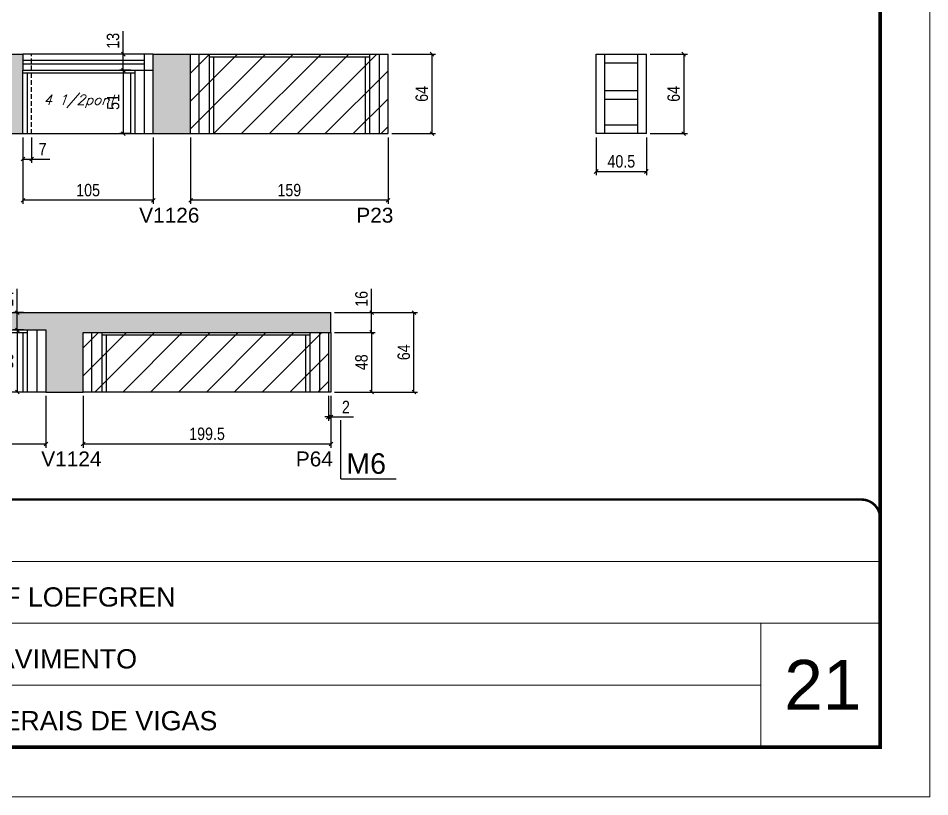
# Model space of a CAD drawing. Extents: x 3309 to 9563, y -2522 to 14608.
# Drawn here: x 4060 to 4794, y 7815 to 8442 of the extents above; entities that cross this region are included whole.
import ezdxf

# ---------------------------------------------------------------- set-up
doc = ezdxf.new("R2010")
doc.units = 0
for name, pattern in [('CONTINUO', [0]), ('DASHED', [0.75, 0.5, -0.25]), ('HIDDEN', [0.375, 0.25, -0.125])]:
    doc.linetypes.add(name, pattern=pattern)
for name, color, linetype in [('5', 5, 'Continuous'), ('COTA', 241, 'Continuous'), ('NOMENCLATURA', 7, 'Continuous'), ('Painéis', 200, 'Continuous'), ('SARR_2.2x7', 40, 'Continuous'), ('SARR_3.5x7', 81, 'Continuous'), ('SARR_EDITAR', 141, 'Continuous'), ('texto', 7, 'Continuous')]:
    doc.layers.add(name, color=color, linetype=linetype)
for name, color, linetype, lineweight in [('CARIMBO', 255, 'Continuous', 9), ('Folhas', 255, 'Continuous', 9), ('Hachura', 251, 'Continuous', 9), ('SARRAFO DE PRESSAO', 251, 'DASHED', 9)]:
    doc.layers.add(name, color=color, linetype=linetype, lineweight=lineweight)
doc.styles.add('ARIAL', font='arial.ttf')
doc.styles.add('COTA TECNICA', font='techl___.ttf', dxfattribs={"height": 10})
doc.styles.add('Romans', font='romans.shx')
doc.styles.get("Standard").update_dxf_attribs({"font": 'arial.ttf'})
doc.dimstyles.new('PAINEL', dxfattribs={"dimtxt": 10, "dimasz": 3, "dimexe": 3, "dimexo": 3, "dimgap": 3, "dimtad": 1, "dimdec": 1, "dimzin": 12, "dimdsep": 46, "dimtxsty": 'COTA TECNICA', "dimblk1": 'OBLIQUE', "dimblk2": 'OBLIQUE', "dimsah": 1, "dimcen": 0.9, "dimclrd": 4, "dimclre": 4, "dimclrt": 240, "dimadec": 1, "dimazin": 3, "dimtfac": 1, "dimtdec": 1, "dimtmove": 0, "dimatfit": 3, "dimfxl": 1, "dimtolj": 1, "dimtzin": 12, "dimarcsym": 0})

# ---------------------------------------------------------------- blocks, each defined once
blk = doc.blocks.new('9999999999')
at = {"color": 30, "linetype": 'CONTINUO'}
for p, q in [((98564.56, 34379.64), (99583.98, 34379.64)), ((98564.56, 34329.83), (99487.98, 34329.83)), ((99583.98, 34329.83), (99487.98, 34329.83)), ((99487.98, 34329.83), (99487.98, 34230.21)), ((98564.56, 34280.02), (99487.98, 34280.02))]:
    blk.add_line(p, q, dxfattribs=at)
at = {"color": 30, "linetype": 'CONTINUO', "const_width": 2}
blk.add_lwpolyline([(99583.98, 34230.21), (99583.98, 34414.45, 0.414214), (99568.98, 34429.45), (98228.98, 34429.45, 0.414214), (98213.98, 34414.45), (98213.98, 34245.21, 0.414214), (98228.98, 34230.21), (99583.98, 34230.21)], format="xyb", dxfattribs=at)
at = {"layer": 'Folhas'}
blk.add_lwpolyline([(98138.98, 34190.21), (99623.98, 34190.21), (99623.98, 35240.21), (98138.98, 35240.21)], close=True, dxfattribs=at)
at = {"layer": 'Folhas', "color": 30, "const_width": 3}
blk.add_lwpolyline([(98213.98, 34230.21), (99583.98, 34230.21), (99583.98, 35200.21), (98213.98, 35200.21)], close=True, dxfattribs=at)
at = {"color": 7, "linetype": 'Continuous', "ltscale": 5, "style": 'ARIAL'}
for s, p in [('LEAF LOEFGREN', (98837.68, 34343.32)), ('3°PAVIMENTO', (98837.68, 34293.51)), ('LATERAIS DE VIGAS', (98837.68, 34243.7))]:
    blk.add_text(s, height=15.4829, dxfattribs=at).set_placement(p)
blk = doc.blocks.new('_Oblique')
at = {"color": 0, "linetype": 'ByBlock', "lineweight": -2}
blk.add_line((-0.5, -0.5), (0.5, 0.5), dxfattribs=at)
blk = doc.blocks.new('*D788')
at = {"layer": 'COTA', "color": 4, "lineweight": -2, "transparency": 16777216}
for p, q in [((4064.22, 8345.77), (4064.22, 8292.15)), ((4169.22, 8345.77), (4169.22, 8292.15)), ((4169.22, 8295.15), (4064.22, 8295.15))]:
    blk.add_line(p, q, dxfattribs=at)
at = {"layer": 'Defpoints', "color": 0, "transparency": 16777216}
for p in [(4064.22, 8348.77), (4169.22, 8348.77), (4064.22, 8295.15)]:
    blk.add_point(p, dxfattribs=at)
at = {"layer": 'COTA', "color": 4, "lineweight": -2, "transparency": 16777216, "xscale": 3, "yscale": 3, "zscale": 3, "rotation": 180}
blk.add_blockref('_Oblique', (4064.22, 8295.15), dxfattribs=at)
at = {"layer": 'COTA', "color": 4, "lineweight": -2, "transparency": 16777216, "xscale": 3, "yscale": 3, "zscale": 3}
blk.add_blockref('_Oblique', (4169.22, 8295.15), dxfattribs=at)
at = {"layer": 'COTA', "color": 240, "transparency": 16777216, "insert": (4116.72, 8303.26), "char_height": 10, "attachment_point": 5, "style": 'COTA TECNICA'}
blk.add_mtext('\\A1;105', dxfattribs=at)
blk = doc.blocks.new('*D922')
at = {"layer": 'COTA', "color": 4, "lineweight": -2, "transparency": 16777216}
for p, q in [((3920.72, 8137.77), (3920.72, 8095.95)), ((4082.72, 8137.77), (4082.72, 8095.95)), ((4082.72, 8098.95), (3920.72, 8098.95))]:
    blk.add_line(p, q, dxfattribs=at)
at = {"layer": 'Defpoints', "color": 0, "transparency": 16777216}
for p in [(3920.72, 8140.77), (4082.72, 8140.77), (3920.72, 8098.95)]:
    blk.add_point(p, dxfattribs=at)
at = {"layer": 'COTA', "color": 4, "lineweight": -2, "transparency": 16777216, "xscale": 3, "yscale": 3, "zscale": 3, "rotation": 180}
blk.add_blockref('_Oblique', (3920.72, 8098.95), dxfattribs=at)
at = {"layer": 'COTA', "color": 4, "lineweight": -2, "transparency": 16777216, "xscale": 3, "yscale": 3, "zscale": 3}
blk.add_blockref('_Oblique', (4082.72, 8098.95), dxfattribs=at)
at = {"layer": 'COTA', "color": 240, "transparency": 16777216, "insert": (4001.72, 8107.05), "char_height": 10, "attachment_point": 5, "style": 'COTA TECNICA'}
blk.add_mtext('\\A1;162', dxfattribs=at)
blk = doc.blocks.new('*D929')
at = {"layer": 'COTA', "color": 4, "lineweight": -2, "transparency": 16777216}
for p, q in [((4112.72, 8137.77), (4112.72, 8095.95)), ((4312.22, 8137.77), (4312.22, 8095.95)), ((4312.22, 8098.95), (4112.72, 8098.95))]:
    blk.add_line(p, q, dxfattribs=at)
at = {"layer": 'Defpoints', "color": 0, "transparency": 16777216}
for p in [(4112.72, 8140.77), (4312.22, 8140.77), (4112.72, 8098.95)]:
    blk.add_point(p, dxfattribs=at)
at = {"layer": 'COTA', "color": 4, "lineweight": -2, "transparency": 16777216, "xscale": 3, "yscale": 3, "zscale": 3, "rotation": 180}
blk.add_blockref('_Oblique', (4112.72, 8098.95), dxfattribs=at)
at = {"layer": 'COTA', "color": 4, "lineweight": -2, "transparency": 16777216, "xscale": 3, "yscale": 3, "zscale": 3}
blk.add_blockref('_Oblique', (4312.22, 8098.95), dxfattribs=at)
at = {"layer": 'COTA', "color": 240, "transparency": 16777216, "insert": (4212.47, 8107.09), "char_height": 10, "attachment_point": 5, "style": 'COTA TECNICA'}
blk.add_mtext('\\A1;199.5', dxfattribs=at)
blk = doc.blocks.new('*D930')
at = {"layer": 'COTA', "color": 4, "lineweight": -2, "transparency": 16777216}
for p, q in [((4315.22, 8188.77), (4347.95, 8188.77)), ((4344.95, 8188.77), (4344.95, 8140.77)), ((4315.22, 8140.77), (4347.95, 8140.77))]:
    blk.add_line(p, q, dxfattribs=at)
at = {"layer": 'Defpoints', "color": 0, "transparency": 16777216}
for p in [(4312.22, 8188.77), (4312.22, 8140.77), (4344.95, 8140.77)]:
    blk.add_point(p, dxfattribs=at)
at = {"layer": 'COTA', "color": 4, "lineweight": -2, "transparency": 16777216, "xscale": 3, "yscale": 3, "zscale": 3}
for p, rotation in [((4344.95, 8188.77), 90), ((4344.95, 8140.77), 270)]:
    blk.add_blockref('_Oblique', p, dxfattribs=dict(at, rotation=rotation))
at = {"layer": 'COTA', "color": 240, "transparency": 16777216, "insert": (4336.85, 8164.77), "char_height": 10, "attachment_point": 5, "rotation": 90, "style": 'COTA TECNICA'}
blk.add_mtext('\\A1;48', dxfattribs=at)
blk = doc.blocks.new('*D931')
at = {"layer": 'COTA', "color": 4, "lineweight": -2, "transparency": 16777216}
for p, q in [((4344.95, 8204.77), (4344.95, 8223.78)), ((4315.22, 8204.77), (4347.95, 8204.77)), ((4344.95, 8188.77), (4344.95, 8204.77)), ((4315.22, 8188.77), (4347.95, 8188.77))]:
    blk.add_line(p, q, dxfattribs=at)
at = {"layer": 'Defpoints', "color": 0, "transparency": 16777216}
for p in [(4312.22, 8204.77), (4344.95, 8204.77), (4312.22, 8188.77)]:
    blk.add_point(p, dxfattribs=at)
at = {"layer": 'COTA', "color": 4, "lineweight": -2, "transparency": 16777216, "xscale": 3, "yscale": 3, "zscale": 3}
for p, rotation in [((4344.95, 8204.77), 90), ((4344.95, 8188.77), 270)]:
    blk.add_blockref('_Oblique', p, dxfattribs=dict(at, rotation=rotation))
at = {"layer": 'COTA', "color": 240, "transparency": 16777216, "insert": (4336.85, 8215.78), "char_height": 10, "attachment_point": 5, "rotation": 90, "style": 'COTA TECNICA'}
blk.add_mtext('\\A1;16', dxfattribs=at)
blk = doc.blocks.new('*D932')
at = {"layer": 'COTA', "color": 4, "lineweight": -2, "transparency": 16777216}
for p, q in [((4315.22, 8204.77), (4382, 8204.77)), ((4379, 8140.77), (4379, 8204.77)), ((4315.22, 8140.77), (4382, 8140.77))]:
    blk.add_line(p, q, dxfattribs=at)
at = {"layer": 'Defpoints', "color": 0, "transparency": 16777216}
for p in [(4312.22, 8204.77), (4379, 8204.77), (4312.22, 8140.77)]:
    blk.add_point(p, dxfattribs=at)
at = {"layer": 'COTA', "color": 4, "lineweight": -2, "transparency": 16777216, "xscale": 3, "yscale": 3, "zscale": 3}
for p, rotation in [((4379, 8204.77), 90), ((4379, 8140.77), 270)]:
    blk.add_blockref('_Oblique', p, dxfattribs=dict(at, rotation=rotation))
at = {"layer": 'COTA', "color": 240, "transparency": 16777216, "insert": (4370.9, 8172.77), "char_height": 10, "attachment_point": 5, "rotation": 90, "style": 'COTA TECNICA'}
blk.add_mtext('\\A1;64', dxfattribs=at)
blk = doc.blocks.new('*D933')
at = {"layer": 'COTA', "color": 4, "lineweight": -2, "transparency": 16777216}
for p, q in [((4064.72, 8190.77), (4056.65, 8190.77)), ((4059.65, 8190.77), (4059.65, 8140.77)), ((4064.72, 8140.77), (4056.65, 8140.77))]:
    blk.add_line(p, q, dxfattribs=at)
at = {"layer": 'Defpoints', "color": 0, "transparency": 16777216}
for p in [(4067.72, 8190.77), (4059.65, 8140.77), (4067.72, 8140.77)]:
    blk.add_point(p, dxfattribs=at)
at = {"layer": 'COTA', "color": 4, "lineweight": -2, "transparency": 16777216, "xscale": 3, "yscale": 3, "zscale": 3}
for p, rotation in [((4059.65, 8190.77), 90), ((4059.65, 8140.77), 270)]:
    blk.add_blockref('_Oblique', p, dxfattribs=dict(at, rotation=rotation))
at = {"layer": 'COTA', "color": 240, "transparency": 16777216, "insert": (4051.54, 8165.77), "char_height": 10, "attachment_point": 5, "rotation": 90, "style": 'COTA TECNICA'}
blk.add_mtext('\\A1;50', dxfattribs=at)
blk = doc.blocks.new('*D934')
at = {"layer": 'COTA', "color": 4, "lineweight": -2, "transparency": 16777216}
for p, q in [((4059.65, 8204.77), (4059.65, 8223.89)), ((4064.72, 8204.77), (4056.65, 8204.77)), ((4059.65, 8190.77), (4059.65, 8204.77)), ((4064.72, 8190.77), (4056.65, 8190.77))]:
    blk.add_line(p, q, dxfattribs=at)
at = {"layer": 'Defpoints', "color": 0, "transparency": 16777216}
for p in [(4059.65, 8204.77), (4067.72, 8204.77), (4067.72, 8190.77)]:
    blk.add_point(p, dxfattribs=at)
at = {"layer": 'COTA', "color": 4, "lineweight": -2, "transparency": 16777216, "xscale": 3, "yscale": 3, "zscale": 3}
for p, rotation in [((4059.65, 8204.77), 90), ((4059.65, 8190.77), 270)]:
    blk.add_blockref('_Oblique', p, dxfattribs=dict(at, rotation=rotation))
at = {"layer": 'COTA', "color": 240, "transparency": 16777216, "insert": (4051.58, 8215.83), "char_height": 10, "attachment_point": 5, "rotation": 90, "style": 'COTA TECNICA'}
blk.add_mtext('\\A1;14', dxfattribs=at)
blk = doc.blocks.new('*D928')
at = {"layer": 'COTA', "color": 4, "lineweight": -2, "transparency": 16777216}
for p, q in [((4310.22, 8137.77), (4310.22, 8117.73)), ((4312.22, 8137.77), (4312.22, 8117.73)), ((4310.22, 8120.73), (4307.22, 8120.73)), ((4310.22, 8120.73), (4312.22, 8120.73)), ((4312.22, 8120.73), (4330.33, 8120.73))]:
    blk.add_line(p, q, dxfattribs=at)
at = {"layer": 'Defpoints', "color": 0, "transparency": 16777216}
for p in [(4310.22, 8140.77, 0), (4312.22, 8140.77, 0), (4312.22, 8120.73)]:
    blk.add_point(p, dxfattribs=at)
at = {"layer": 'COTA', "color": 4, "lineweight": -2, "transparency": 16777216, "xscale": 3, "yscale": 3, "zscale": 3}
blk.add_blockref('_Oblique', (4310.22, 8120.73), dxfattribs=at)
at = {"layer": 'COTA', "color": 4, "lineweight": -2, "transparency": 16777216, "xscale": 3, "yscale": 3, "zscale": 3, "rotation": 180}
blk.add_blockref('_Oblique', (4312.22, 8120.73), dxfattribs=at)
at = {"layer": 'COTA', "color": 240, "transparency": 16777216, "insert": (4324.27, 8128.73), "char_height": 10, "attachment_point": 5, "style": 'COTA TECNICA'}
blk.add_mtext('\\A1;2', dxfattribs=at)
blk = doc.blocks.new('*D2990')
at = {"layer": 'COTA', "color": 4, "lineweight": -2, "transparency": 16777216}
for p, q in [((4199.22, 8345.77), (4199.22, 8292.15)), ((4358.22, 8345.77), (4358.22, 8292.15)), ((4358.22, 8295.15), (4199.22, 8295.15))]:
    blk.add_line(p, q, dxfattribs=at)
at = {"layer": 'Defpoints', "color": 0, "transparency": 16777216}
for p in [(4199.22, 8348.77), (4358.22, 8348.77), (4199.22, 8295.15)]:
    blk.add_point(p, dxfattribs=at)
at = {"layer": 'COTA', "color": 4, "lineweight": -2, "transparency": 16777216, "xscale": 3, "yscale": 3, "zscale": 3, "rotation": 180}
blk.add_blockref('_Oblique', (4199.22, 8295.15), dxfattribs=at)
at = {"layer": 'COTA', "color": 4, "lineweight": -2, "transparency": 16777216, "xscale": 3, "yscale": 3, "zscale": 3}
blk.add_blockref('_Oblique', (4358.22, 8295.15), dxfattribs=at)
at = {"layer": 'COTA', "color": 240, "transparency": 16777216, "insert": (4278.72, 8303.29), "char_height": 10, "attachment_point": 5, "style": 'COTA TECNICA'}
blk.add_mtext('\\A1;159', dxfattribs=at)
blk = doc.blocks.new('*D2991')
at = {"layer": 'COTA', "color": 4, "lineweight": -2, "transparency": 16777216}
for p, q in [((4569.27, 8412.77), (4599.29, 8412.77)), ((4596.29, 8412.77), (4596.29, 8348.77)), ((4569.27, 8348.77), (4599.29, 8348.77))]:
    blk.add_line(p, q, dxfattribs=at)
at = {"layer": 'Defpoints', "color": 0, "transparency": 16777216}
for p in [(4566.27, 8412.77), (4566.27, 8348.77), (4596.29, 8348.77)]:
    blk.add_point(p, dxfattribs=at)
at = {"layer": 'COTA', "color": 4, "lineweight": -2, "transparency": 16777216, "xscale": 3, "yscale": 3, "zscale": 3}
for p, rotation in [((4596.29, 8412.77), 90), ((4596.29, 8348.77), 270)]:
    blk.add_blockref('_Oblique', p, dxfattribs=dict(at, rotation=rotation))
at = {"layer": 'COTA', "color": 240, "transparency": 16777216, "insert": (4588.19, 8380.77), "char_height": 10, "attachment_point": 5, "rotation": 90, "style": 'COTA TECNICA'}
blk.add_mtext('\\A1;64', dxfattribs=at)
blk = doc.blocks.new('*D2992')
at = {"layer": 'COTA', "color": 4, "lineweight": -2, "transparency": 16777216}
for p, q in [((4525.77, 8345.77), (4525.77, 8315.31)), ((4566.27, 8345.77), (4566.27, 8315.31)), ((4525.77, 8318.31), (4566.27, 8318.31))]:
    blk.add_line(p, q, dxfattribs=at)
at = {"layer": 'Defpoints', "color": 0, "transparency": 16777216}
for p in [(4525.77, 8348.77), (4566.27, 8348.77), (4566.27, 8318.31)]:
    blk.add_point(p, dxfattribs=at)
at = {"layer": 'COTA', "color": 4, "lineweight": -2, "transparency": 16777216, "xscale": 3, "yscale": 3, "zscale": 3, "rotation": 180}
blk.add_blockref('_Oblique', (4525.77, 8318.31), dxfattribs=at)
at = {"layer": 'COTA', "color": 4, "lineweight": -2, "transparency": 16777216, "xscale": 3, "yscale": 3, "zscale": 3}
blk.add_blockref('_Oblique', (4566.27, 8318.31), dxfattribs=at)
at = {"layer": 'COTA', "color": 240, "transparency": 16777216, "insert": (4546.02, 8326.42), "char_height": 10, "attachment_point": 5, "style": 'COTA TECNICA'}
blk.add_mtext('\\A1;40.5', dxfattribs=at)
blk = doc.blocks.new('*D2994')
at = {"layer": 'COTA', "color": 4, "lineweight": -2, "transparency": 16777216}
for p, q in [((4361.22, 8412.77), (4396.54, 8412.77)), ((4393.54, 8412.77), (4393.54, 8348.77)), ((4361.22, 8348.77), (4396.54, 8348.77))]:
    blk.add_line(p, q, dxfattribs=at)
at = {"layer": 'Defpoints', "color": 0, "transparency": 16777216}
for p in [(4358.22, 8412.77), (4358.22, 8348.77), (4393.54, 8348.77)]:
    blk.add_point(p, dxfattribs=at)
at = {"layer": 'COTA', "color": 4, "lineweight": -2, "transparency": 16777216, "xscale": 3, "yscale": 3, "zscale": 3}
for p, rotation in [((4393.54, 8412.77), 90), ((4393.54, 8348.77), 270)]:
    blk.add_blockref('_Oblique', p, dxfattribs=dict(at, rotation=rotation))
at = {"layer": 'COTA', "color": 240, "transparency": 16777216, "insert": (4385.44, 8380.77), "char_height": 10, "attachment_point": 5, "rotation": 90, "style": 'COTA TECNICA'}
blk.add_mtext('\\A1;64', dxfattribs=at)
blk = doc.blocks.new('*D2995')
at = {"layer": 'COTA', "color": 4, "lineweight": -2, "transparency": 16777216}
for p, q in [((4151.22, 8399.77), (4142.01, 8399.77)), ((4145.01, 8399.77), (4145.01, 8348.77)), ((4151.22, 8348.77), (4142.01, 8348.77))]:
    blk.add_line(p, q, dxfattribs=at)
at = {"layer": 'Defpoints', "color": 0, "transparency": 16777216}
for p in [(4154.22, 8399.77), (4145.01, 8348.77), (4154.22, 8348.77)]:
    blk.add_point(p, dxfattribs=at)
at = {"layer": 'COTA', "color": 4, "lineweight": -2, "transparency": 16777216, "xscale": 3, "yscale": 3, "zscale": 3}
for p, rotation in [((4145.01, 8399.77), 90), ((4145.01, 8348.77), 270)]:
    blk.add_blockref('_Oblique', p, dxfattribs=dict(at, rotation=rotation))
at = {"layer": 'COTA', "color": 240, "transparency": 16777216, "insert": (4136.9, 8374.27), "char_height": 10, "attachment_point": 5, "rotation": 90, "style": 'COTA TECNICA'}
blk.add_mtext('\\A1;51', dxfattribs=at)
blk = doc.blocks.new('*D2996')
at = {"layer": 'COTA', "color": 4, "lineweight": -2, "transparency": 16777216}
for p, q in [((4145.01, 8412.77), (4145.01, 8431.29)), ((4151.22, 8412.77), (4142.01, 8412.77)), ((4145.01, 8399.77), (4145.01, 8412.77)), ((4151.22, 8399.77), (4142.01, 8399.77))]:
    blk.add_line(p, q, dxfattribs=at)
at = {"layer": 'Defpoints', "color": 0, "transparency": 16777216}
for p in [(4145.01, 8412.77), (4154.22, 8412.77), (4154.22, 8399.77)]:
    blk.add_point(p, dxfattribs=at)
at = {"layer": 'COTA', "color": 4, "lineweight": -2, "transparency": 16777216, "xscale": 3, "yscale": 3, "zscale": 3}
for p, rotation in [((4145.01, 8412.77), 90), ((4145.01, 8399.77), 270)]:
    blk.add_blockref('_Oblique', p, dxfattribs=dict(at, rotation=rotation))
at = {"layer": 'COTA', "color": 240, "transparency": 16777216, "insert": (4136.79, 8423.53), "char_height": 10, "attachment_point": 5, "rotation": 90, "style": 'COTA TECNICA'}
blk.add_mtext('\\A1;13', dxfattribs=at)
blk = doc.blocks.new('*D2997')
at = {"layer": 'COTA', "color": 4, "lineweight": -2, "transparency": 16777216}
for p, q in [((4064.22, 8345.77), (4064.22, 8325.29)), ((4071.22, 8345.77), (4071.22, 8325.29)), ((4064.22, 8328.29), (4071.22, 8328.29)), ((4071.22, 8328.29), (4085.95, 8328.29))]:
    blk.add_line(p, q, dxfattribs=at)
at = {"layer": 'Defpoints', "color": 0, "transparency": 16777216}
for p in [(4064.22, 8348.77), (4071.22, 8348.77), (4071.22, 8328.29)]:
    blk.add_point(p, dxfattribs=at)
at = {"layer": 'COTA', "color": 4, "lineweight": -2, "transparency": 16777216, "xscale": 3, "yscale": 3, "zscale": 3, "rotation": 180}
blk.add_blockref('_Oblique', (4064.22, 8328.29), dxfattribs=at)
at = {"layer": 'COTA', "color": 4, "lineweight": -2, "transparency": 16777216, "xscale": 3, "yscale": 3, "zscale": 3}
blk.add_blockref('_Oblique', (4071.22, 8328.29), dxfattribs=at)
at = {"layer": 'COTA', "color": 240, "transparency": 16777216, "insert": (4080.08, 8336.36), "char_height": 10, "attachment_point": 5, "style": 'COTA TECNICA'}
blk.add_mtext('\\A1;7', dxfattribs=at)

msp = doc.modelspace()

# ---------------------------------------------------------------- hatches: boundary and pattern name
at = {"layer": 'COTA'}
h = msp.add_hatch(dxfattribs=at)
h.set_pattern_fill('AR-CONC', color=256, scale=0.03)
h.paths.add_polyline_path([(4064.22, 8399.77), (4064.22, 8412.77), (4034.22, 8412.77), (4034.22, 8399.77), (4034.22, 8348.77), (4064.22, 8348.77)])
h.paths.add_polyline_path([(4199.22, 8412.77), (4169.22, 8412.77), (4169.22, 8399.77), (4169.22, 8348.77), (4199.22, 8348.77)])
h = msp.add_hatch(dxfattribs=at)
h.set_pattern_fill('AR-CONC', color=256, scale=0.03)
h.set_pattern_definition([(50, (-4768.5, 675.092), (5.46554, -0.4781726), [0.5715, -6.2865]), (355, (-4768.5, 675.092), (-1.0573026, 5.7317054), [0.4572, -5.0292175]), (100.451445, (-4768.0445, 675.052), (4.4082374, 5.2535326), [0.4857003, -5.3427073]), (46.1842, (-4768.5, 676.616), (8.1323712, -1.26127), [0.85725, -9.42975]), (96.63556, (-4767.822, 676.511), (7.122124, 7.422784), [0.7285507, -8.014068]), (351.18415, (-4768.5, 676.616), (7.122124, 7.422784), [0.685799, -7.543792]), (21, (-4767.738, 676.235), (4.5484317, -3.067956), [0.5715, -6.2865]), (326, (-4767.738, 676.235), (1.8540609, 5.525639), [0.4572, -5.0292]), (71.451445, (-4767.359, 675.9794), (6.4024926, 2.457683), [0.4857003, -5.342698]), (37.5, (-4768.5, 675.092), (0.0926581, 2.53665117), [0, -4.96824, 0, -5.1054, 0, -5.04825]), (7.5, (-4768.5, 675.092), (2.0045899, 3.00541724), [0, -2.91084, 0, -4.85394, 0, -1.92405]), (327.5, (-4770.1993, 675.092), (4.06771786, -0.17186232), [0, -1.905, 0, -5.9436, 0, -7.8867]), (317.5, (-4770.9613, 675.092), (4.4438754, 0.7627947), [0, -2.4765, 0, -3.94716, 0, -5.6007])])
h.paths.add_polyline_path([(3920.72, 8190.77), (4082.72, 8190.77), (4082.72, 8140.77), (4112.72, 8140.77), (4112.72, 8188.77), (4312.22, 8188.77), (4312.22, 8204.77), (3800.72, 8204.77), (3800.72, 8187.77), (3890.72, 8187.77), (3890.72, 8159.77), (3850.72, 8159.77), (3850.72, 8140.77), (3920.72, 8140.77)])
at = {"layer": 'Hachura', "linetype": 'ByBlock'}
h = msp.add_hatch(dxfattribs=at)
h.set_pattern_fill('ANSI31', color=256, scale=5)
h.paths.add_polyline_path([(3872.22, 8399.77), (3735.72, 8399.77), (3735.72, 8348.77), (3872.22, 8348.77)])
h.paths.add_polyline_path([(4034.22, 8399.77), (3872.22, 8399.77), (3872.22, 8348.77), (4034.22, 8348.77)])
h.paths.add_polyline_path([(4034.22, 8412.77), (3872.22, 8412.77), (3872.22, 8399.77), (4034.22, 8399.77)])
h.paths.add_polyline_path([(3872.22, 8412.77), (3735.72, 8412.77), (3735.72, 8399.77), (3872.22, 8399.77)])
h.paths.add_polyline_path([(4358.22, 8412.77), (4199.22, 8412.77), (4199.22, 8348.77), (4358.22, 8348.77)])
h.paths.add_polyline_path([(3890.72, 8187.77), (3840.72, 8187.77), (3840.72, 8204.77), (3735.72, 8204.77), (3735.72, 8140.77), (3890.72, 8140.77)])
h.paths.add_polyline_path([(3890.72, 8187.77), (3890.72, 8159.77)], flags=17)
h.paths.add_polyline_path([(4310.22, 8188.77), (4112.72, 8188.77), (4112.72, 8140.77), (4310.22, 8140.77)])

# ---------------------------------------------------------------- linework, layer by layer
at = {"layer": 'COTA'}
for p, q in [((4034.22, 8412.77), (4064.22, 8412.77)), ((4169.22, 8412.77), (4199.22, 8412.77)), ((4034.22, 8348.77), (4064.22, 8348.77)), ((4169.22, 8348.77), (4199.22, 8348.77)), ((3800.72, 8204.77), (4312.22, 8204.77)), ((4312.22, 8188.77), (4312.22, 8204.77)), ((4082.72, 8140.77), (4112.72, 8140.77))]:
    msp.add_line(p, q, dxfattribs=at)
at = {"layer": 'NOMENCLATURA', "linetype": 'Continuous'}
for q in [(4320.13, 8118.22, 0), (4364.73, 8070.79, 0)]:
    msp.add_line((4320.13, 8070.79, 0), q, dxfattribs=at)
at = {"layer": 'Painéis', "linetype": 'ByBlock'}
for p, q in [((4199.22, 8412.77), (4358.22, 8412.77)), ((4199.22, 8348.77), (4199.22, 8412.77)), ((4358.22, 8348.77), (4358.22, 8412.77)), ((4525.77, 8348.77), (4525.77, 8412.77)), ((4525.77, 8412.77), (4566.27, 8412.77)), ((4566.27, 8348.77), (4566.27, 8412.77)), ((4064.22, 8399.77), (4169.22, 8399.77)), ((4064.22, 8348.77), (4064.22, 8399.77)), ((4169.22, 8348.77), (4169.22, 8399.77)), ((4064.22, 8348.77), (4169.22, 8348.77)), ((4199.22, 8348.77), (4358.22, 8348.77)), ((4566.27, 8348.77), (4525.77, 8348.77)), ((3920.72, 8190.77), (4082.72, 8190.77)), ((4082.72, 8190.77), (4082.72, 8140.77)), ((4112.72, 8140.77), (4112.72, 8188.77)), ((4112.72, 8188.77), (4312.22, 8188.77)), ((4310.22, 8188.77), (4310.22, 8140.77)), ((4312.22, 8188.77), (4312.22, 8140.77)), ((4082.72, 8140.77), (3920.72, 8140.77)), ((4312.22, 8140.77), (4112.72, 8140.77))]:
    msp.add_line(p, q, dxfattribs=at)
at = {"layer": 'Painéis', "linetype": 'ByBlock', "elevation": 0}
msp.add_lwpolyline([(4064.22, 8399.77), (4169.22, 8399.77), (4169.22, 8412.77), (4064.22, 8412.77)], close=True, dxfattribs=at)
at = {"layer": 'SARR_2.2x7', "linetype": 'HIDDEN', "ltscale": 15}
for p, q in [((4071.22, 8399.77), (4071.22, 8412.77)), ((4071.22, 8348.77), (4071.22, 8399.77))]:
    msp.add_line(p, q, dxfattribs=at)
at = {"layer": 'SARR_2.2x7', "linetype": 'Continuous'}
for p, q in [((4162.22, 8399.77), (4162.22, 8412.77)), ((4206.22, 8348.77), (4206.22, 8412.77)), ((4351.22, 8348.77), (4351.22, 8412.77)), ((4532.77, 8348.77), (4532.77, 8412.77)), ((4559.27, 8348.77), (4559.27, 8412.77)), ((4214.22, 8410.57), (4343.22, 8410.57)), ((4532.77, 8405.77), (4559.27, 8405.77)), ((4154.22, 8397.57), (4064.22, 8397.57)), ((4162.22, 8348.77), (4162.22, 8399.77)), ((4532.77, 8383.63), (4559.27, 8383.63)), ((4532.77, 8376.63), (4559.27, 8376.63)), ((4532.77, 8355.77), (4559.27, 8355.77)), ((4075.72, 8140.77), (4075.72, 8190.77)), ((4067.72, 8188.57), (3935.72, 8188.57)), ((4119.72, 8140.77), (4119.72, 8188.77)), ((4295.22, 8186.57), (4127.72, 8186.57)), ((4303.22, 8140.77), (4303.22, 8188.77))]:
    msp.add_line(p, q, dxfattribs=at)
at = {"layer": 'SARR_3.5x7'}
for p, q in [((4214.22, 8412.77), (4214.22, 8348.77)), ((4343.22, 8412.77), (4343.22, 8348.77)), ((4217.72, 8410.57), (4217.72, 8348.77)), ((4339.72, 8410.57), (4339.72, 8348.77)), ((4067.72, 8397.57), (4067.72, 8348.77)), ((4150.72, 8397.57), (4150.72, 8348.77)), ((4154.22, 8399.77), (4154.22, 8348.77)), ((4067.72, 8190.77), (4067.72, 8140.77)), ((4064.22, 8188.57), (4064.22, 8140.77)), ((4127.72, 8188.77), (4127.72, 8140.77)), ((4131.22, 8186.57), (4131.22, 8140.77)), ((4291.72, 8186.57), (4291.72, 8140.77)), ((4295.22, 8188.77), (4295.22, 8140.77))]:
    msp.add_line(p, q, dxfattribs=at)
at = {"layer": 'SARR_EDITAR'}
for p, q in [((4162.22, 8407.77), (4064.22, 8407.77)), ((4162.22, 8404.77), (4064.22, 8404.77))]:
    msp.add_line(p, q, dxfattribs=at)

# ---------------------------------------------------------------- block references
at = {"layer": 'SARRAFO DE PRESSAO', "color": 6, "linetype": 'ByBlock'}
msp.add_blockref('9999999999', (-94829.61, -26375.22), dxfattribs=at)

# ---------------------------------------------------------------- texts
at = {"layer": '5', "linetype": 'Continuous'}
for s, rotation, p in [('V1126', 0.00004, (4157.84, 8277.14)), ('P23', 0.00004, (4332.68, 8277.14)), ('V1124', 359.99996, (4079, 8080.94)), ('P64', 359.99996, (4283.97, 8080.94))]:
    msp.add_text(s, height=12, rotation=rotation, dxfattribs=at).set_placement(p)
at = {"layer": 'CARIMBO', "style": 'ARIAL'}
msp.add_text('21', height=40, dxfattribs=at).set_placement((4677.23, 7885.13))
at = {"layer": 'NOMENCLATURA', "linetype": 'Continuous'}
msp.add_text('M6', height=16.5, dxfattribs=at).set_placement((4324.59, 8074.99, 0))
at = {"layer": 'texto', "color": 2, "insert": (4109.22, 8374.77), "char_height": 8, "attachment_point": 5, "style": 'Romans'}
msp.add_mtext('{\\Q19;\\C256;4 1/2pont}', dxfattribs=at)

# ---------------------------------------------------------------- dimensions: what is measured, and where the dimension line sits
at = {"layer": 'COTA'}
for base, p1, p2, angle, picture, middle in [((4145.01, 8412.77), (4154.22, 8399.77), (4154.22, 8412.77), 90, '*D2996', (4136.79, 8423.53)), ((4393.54, 8348.77), (4358.22, 8412.77), (4358.22, 8348.77), 90, '*D2994', (4385.44, 8380.77)), ((4596.29, 8348.77), (4566.27, 8412.77), (4566.27, 8348.77), 90, '*D2991', (4588.19, 8380.77)), ((4145.01, 8348.77), (4154.22, 8399.77), (4154.22, 8348.77), 90, '*D2995', (4136.9, 8374.27)), ((4059.65, 8204.77), (4067.72, 8190.77), (4067.72, 8204.77), 90, '*D934', (4051.58, 8215.83)), ((4344.95, 8204.77), (4312.22, 8188.77), (4312.22, 8204.77), 90, '*D931', (4336.85, 8215.78)), ((4379, 8204.77), (4312.22, 8140.77), (4312.22, 8204.77), 90, '*D932', (4370.9, 8172.77)), ((4059.65, 8140.77), (4067.72, 8190.77), (4067.72, 8140.77), 90, '*D933', (4051.54, 8165.77)), ((4344.95, 8140.77), (4312.22, 8188.77), (4312.22, 8140.77), 90, '*D930', (4336.85, 8164.77)), ((4312.22, 8120.73, 0), (4310.22, 8140.77), (4312.22, 8140.77), 180, '*D928', (4324.27, 8128.73, 0))]:
    dim = msp.add_linear_dim(base=base, p1=p1, p2=p2, angle=angle, dimstyle='PAINEL', dxfattribs=at)
    dim.commit()
    dim.dimension.update_dxf_attribs({"geometry": picture, "text_midpoint": middle})
for base, p1, p2, picture, middle in [((4064.22, 8295.15), (4169.22, 8348.77), (4064.22, 8348.77), '*D788', (4116.72, 8303.26)), ((4071.22, 8328.29), (4064.22, 8348.77), (4071.22, 8348.77), '*D2997', (4080.08, 8336.36)), ((4199.22, 8295.15), (4358.22, 8348.77), (4199.22, 8348.77), '*D2990', (4278.72, 8303.29)), ((4566.27, 8318.31), (4525.77, 8348.77), (4566.27, 8348.77), '*D2992', (4546.02, 8326.42)), ((3920.72, 8098.95), (4082.72, 8140.77), (3920.72, 8140.77), '*D922', (4001.72, 8107.05)), ((4112.72, 8098.95), (4312.22, 8140.77), (4112.72, 8140.77), '*D929', (4212.47, 8107.09))]:
    dim = msp.add_linear_dim(base=base, p1=p1, p2=p2, dimstyle='PAINEL', dxfattribs=at)
    dim.commit()
    dim.dimension.update_dxf_attribs({"geometry": picture, "text_midpoint": middle})

doc.saveas('drawing.dxf')
